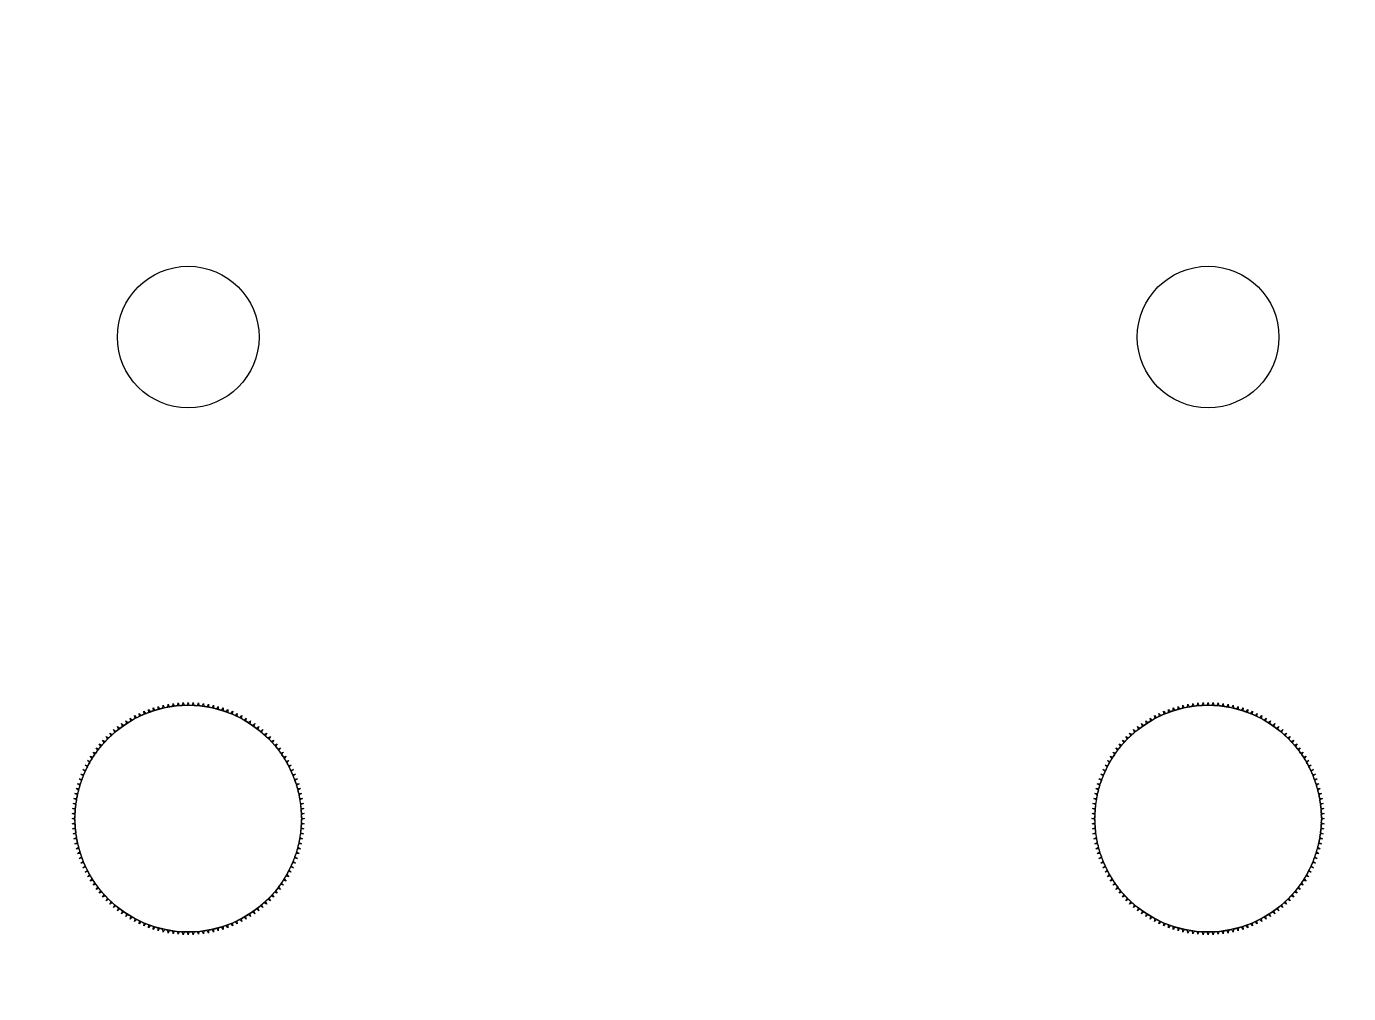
# Model space of a CAD drawing. Header units: millimetres. Extents: x 710 to 26878, y 589 to 5187.
# Drawn here: x 5771.85 to 5795.19, y 2256.26 to 2273.33 of the extents above; entities that cross this region are included whole.
import ezdxf

# ---------------------------------------------------------------- set-up
doc = ezdxf.new("R2010")
doc.units = ezdxf.units.MM
doc.layers.add('02___PRT_ALL_AXES', color=7, linetype='Continuous')

msp = doc.modelspace()

# ---------------------------------------------------------------- linework, layer by layer
at = {"color": 7, "linetype": 'Continuous'}
for p, q in [((5774.6084, 2261.3427), (5774.6196, 2261.3933)), ((5774.6196, 2261.3933), (5774.6352, 2261.3439)), ((5774.6956, 2261.3452), (5774.709, 2261.3953)), ((5774.709, 2261.3953), (5774.7224, 2261.3452)), ((5774.7829, 2261.3439), (5774.7984, 2261.3933)), ((5774.7984, 2261.3933), (5774.8097, 2261.3427)), ((5792.6084, 2261.3427), (5792.6196, 2261.3933)), ((5792.6196, 2261.3933), (5792.6352, 2261.3439)), ((5792.6956, 2261.3452), (5792.709, 2261.3953)), ((5792.709, 2261.3953), (5792.7224, 2261.3452)), ((5792.7829, 2261.3439), (5792.7984, 2261.3933)), ((5792.7984, 2261.3933), (5792.8097, 2261.3427)), ((5773.7737, 2261.113), (5773.7624, 2261.1636)), ((5773.7624, 2261.1636), (5773.7974, 2261.1254)), ((5773.8517, 2261.1522), (5773.8427, 2261.2032)), ((5773.8427, 2261.2032), (5773.876, 2261.1635)), ((5773.9313, 2261.1878), (5773.9245, 2261.2392)), ((5773.9245, 2261.2392), (5773.9561, 2261.1981)), ((5774.0124, 2261.22), (5774.0079, 2261.2716)), ((5774.0079, 2261.2716), (5774.0376, 2261.2292)), ((5774.0948, 2261.2486), (5774.0926, 2261.3004)), ((5774.0926, 2261.3004), (5774.1204, 2261.2567)), ((5774.1785, 2261.2736), (5774.1785, 2261.3254)), ((5774.1785, 2261.3254), (5774.2044, 2261.2805)), ((5774.2631, 2261.2949), (5774.2653, 2261.3467)), ((5774.2653, 2261.3467), (5774.2893, 2261.3007)), ((5774.3485, 2261.3125), (5774.3531, 2261.3641)), ((5774.3531, 2261.3641), (5774.3749, 2261.3172)), ((5774.4347, 2261.3264), (5774.4415, 2261.3777)), ((5774.4415, 2261.3777), (5774.4613, 2261.3299)), ((5774.5214, 2261.3364), (5774.5304, 2261.3875)), ((5774.5304, 2261.3875), (5774.5481, 2261.3388)), ((5774.87, 2261.3388), (5774.8877, 2261.3875)), ((5774.8877, 2261.3875), (5774.8967, 2261.3364)), ((5774.9568, 2261.3299), (5774.9766, 2261.3777)), ((5774.9766, 2261.3777), (5774.9834, 2261.3264)), ((5775.0431, 2261.3172), (5775.065, 2261.3641)), ((5775.065, 2261.3641), (5775.0695, 2261.3125)), ((5775.1288, 2261.3007), (5775.1527, 2261.3467)), ((5775.1527, 2261.3467), (5775.155, 2261.2949)), ((5775.2137, 2261.2805), (5775.2396, 2261.3254)), ((5775.2396, 2261.3254), (5775.2396, 2261.2736)), ((5775.2976, 2261.2567), (5775.3255, 2261.3004)), ((5775.3255, 2261.3004), (5775.3232, 2261.2486)), ((5775.3805, 2261.2292), (5775.4102, 2261.2716)), ((5775.4102, 2261.2716), (5775.4057, 2261.22)), ((5775.462, 2261.1981), (5775.4935, 2261.2392)), ((5775.4935, 2261.2392), (5775.4868, 2261.1878)), ((5775.5421, 2261.1635), (5775.5754, 2261.2032)), ((5775.5754, 2261.2032), (5775.5664, 2261.1522)), ((5775.6206, 2261.1254), (5775.6556, 2261.1636)), ((5775.6556, 2261.1636), (5775.6444, 2261.113)), ((5791.7737, 2261.113), (5791.7624, 2261.1636)), ((5791.7624, 2261.1636), (5791.7974, 2261.1254)), ((5791.8517, 2261.1522), (5791.8427, 2261.2032)), ((5791.8427, 2261.2032), (5791.876, 2261.1635)), ((5791.9313, 2261.1878), (5791.9245, 2261.2392)), ((5791.9245, 2261.2392), (5791.9561, 2261.1981)), ((5792.0124, 2261.22), (5792.0079, 2261.2716)), ((5792.0079, 2261.2716), (5792.0376, 2261.2292)), ((5792.0948, 2261.2486), (5792.0926, 2261.3004)), ((5792.0926, 2261.3004), (5792.1204, 2261.2567)), ((5792.1785, 2261.2736), (5792.1785, 2261.3254)), ((5792.1785, 2261.3254), (5792.2044, 2261.2805)), ((5792.2631, 2261.2949), (5792.2653, 2261.3467)), ((5792.2653, 2261.3467), (5792.2893, 2261.3007)), ((5792.3485, 2261.3125), (5792.3531, 2261.3641)), ((5792.3531, 2261.3641), (5792.3749, 2261.3172)), ((5792.4347, 2261.3264), (5792.4415, 2261.3777)), ((5792.4415, 2261.3777), (5792.4613, 2261.3299)), ((5792.5214, 2261.3364), (5792.5304, 2261.3875)), ((5792.5304, 2261.3875), (5792.5481, 2261.3388)), ((5792.87, 2261.3388), (5792.8877, 2261.3875)), ((5792.8877, 2261.3875), (5792.8967, 2261.3364)), ((5792.9568, 2261.3299), (5792.9766, 2261.3777)), ((5792.9766, 2261.3777), (5792.9834, 2261.3264)), ((5793.0431, 2261.3172), (5793.065, 2261.3641)), ((5793.065, 2261.3641), (5793.0695, 2261.3125)), ((5793.1288, 2261.3007), (5793.1527, 2261.3467)), ((5793.1527, 2261.3467), (5793.155, 2261.2949)), ((5793.2137, 2261.2805), (5793.2396, 2261.3254)), ((5793.2396, 2261.3254), (5793.2396, 2261.2736)), ((5793.2976, 2261.2567), (5793.3255, 2261.3004)), ((5793.3255, 2261.3004), (5793.3232, 2261.2486)), ((5793.3805, 2261.2292), (5793.4102, 2261.2716)), ((5793.4102, 2261.2716), (5793.4057, 2261.22)), ((5793.462, 2261.1981), (5793.4935, 2261.2392)), ((5793.4935, 2261.2392), (5793.4868, 2261.1878)), ((5793.5421, 2261.1635), (5793.5754, 2261.2032)), ((5793.5754, 2261.2032), (5793.5664, 2261.1522)), ((5793.6206, 2261.1254), (5793.6556, 2261.1636)), ((5793.6556, 2261.1636), (5793.6444, 2261.113)), ((5773.4611, 2260.9716), (5773.5022, 2260.9401)), ((5773.4809, 2260.9238), (5773.4611, 2260.9716)), ((5773.5509, 2260.9758), (5773.5332, 2261.0245)), ((5773.5332, 2261.0245), (5773.5729, 2260.9912)), ((5773.6231, 2261.0248), (5773.6076, 2261.0742)), ((5773.6076, 2261.0742), (5773.6458, 2261.0392)), ((5773.6974, 2261.0706), (5773.684, 2261.1206)), ((5773.684, 2261.1206), (5773.7207, 2261.084)), ((5775.6974, 2261.084), (5775.734, 2261.1206)), ((5775.734, 2261.1206), (5775.7206, 2261.0706)), ((5775.7723, 2261.0392), (5775.8105, 2261.0742)), ((5775.8105, 2261.0742), (5775.7949, 2261.0248)), ((5775.8452, 2260.9912), (5775.8849, 2261.0245)), ((5775.8849, 2261.0245), (5775.8671, 2260.9758)), ((5775.9159, 2260.9401), (5775.957, 2260.9716)), ((5775.957, 2260.9716), (5775.9372, 2260.9238)), ((5791.4809, 2260.9238), (5791.4611, 2260.9716)), ((5791.4611, 2260.9716), (5791.5022, 2260.9401)), ((5791.5509, 2260.9758), (5791.5332, 2261.0245)), ((5791.5332, 2261.0245), (5791.5729, 2260.9912)), ((5791.6231, 2261.0248), (5791.6076, 2261.0742)), ((5791.6076, 2261.0742), (5791.6458, 2261.0392)), ((5791.6974, 2261.0706), (5791.684, 2261.1206)), ((5791.684, 2261.1206), (5791.7207, 2261.084)), ((5793.6974, 2261.084), (5793.734, 2261.1206)), ((5793.734, 2261.1206), (5793.7206, 2261.0706)), ((5793.7723, 2261.0392), (5793.8105, 2261.0742)), ((5793.8105, 2261.0742), (5793.7949, 2261.0248)), ((5793.8452, 2260.9912), (5793.8849, 2261.0245)), ((5793.8849, 2261.0245), (5793.8671, 2260.9758)), ((5793.9159, 2260.9401), (5793.957, 2260.9716)), ((5793.957, 2260.9716), (5793.9372, 2260.9238)), ((5773.1976, 2260.7302), (5773.2436, 2260.7063)), ((5773.2254, 2260.6865), (5773.1976, 2260.7302)), ((5773.2595, 2260.7948), (5773.3043, 2260.7689)), ((5773.2854, 2260.75), (5773.2595, 2260.7948)), ((5773.3241, 2260.8567), (5773.3678, 2260.8288)), ((5773.348, 2260.8107), (5773.3241, 2260.8567)), ((5773.3913, 2260.9156), (5773.4338, 2260.8859)), ((5773.4132, 2260.8687), (5773.3913, 2260.9156)), ((5775.9843, 2260.8859), (5776.0267, 2260.9156)), ((5776.0267, 2260.9156), (5776.0048, 2260.8687)), ((5776.0503, 2260.8288), (5776.094, 2260.8567)), ((5776.094, 2260.8567), (5776.0701, 2260.8107)), ((5776.1137, 2260.7689), (5776.1586, 2260.7948)), ((5776.1586, 2260.7948), (5776.1327, 2260.75)), ((5776.1745, 2260.7063), (5776.2204, 2260.7302)), ((5776.2204, 2260.7302), (5776.1926, 2260.6865)), ((5791.1976, 2260.7302), (5791.2436, 2260.7063)), ((5791.2254, 2260.6865), (5791.1976, 2260.7302)), ((5791.2595, 2260.7948), (5791.3043, 2260.7689)), ((5791.2854, 2260.75), (5791.2595, 2260.7948)), ((5791.3241, 2260.8567), (5791.3678, 2260.8288)), ((5791.348, 2260.8107), (5791.3241, 2260.8567)), ((5791.3913, 2260.9156), (5791.4338, 2260.8859)), ((5791.4132, 2260.8687), (5791.3913, 2260.9156)), ((5793.9843, 2260.8859), (5794.0267, 2260.9156)), ((5794.0267, 2260.9156), (5794.0048, 2260.8687)), ((5794.0503, 2260.8288), (5794.094, 2260.8567)), ((5794.094, 2260.8567), (5794.0701, 2260.8107)), ((5794.1137, 2260.7689), (5794.1586, 2260.7948)), ((5794.1586, 2260.7948), (5794.1327, 2260.75)), ((5794.1745, 2260.7063), (5794.2204, 2260.7302)), ((5794.2204, 2260.7302), (5794.1926, 2260.6865)), ((5773.0298, 2260.5211), (5773.0785, 2260.5034)), ((5773.0631, 2260.4814), (5773.0298, 2260.5211)), ((5773.0827, 2260.5932), (5773.1305, 2260.5734)), ((5773.1142, 2260.5521), (5773.0827, 2260.5932)), ((5773.1386, 2260.663), (5773.1856, 2260.6411)), ((5773.1684, 2260.6205), (5773.1386, 2260.663)), ((5776.2325, 2260.6411), (5776.2794, 2260.663)), ((5776.2794, 2260.663), (5776.2497, 2260.6205)), ((5776.2875, 2260.5734), (5776.3354, 2260.5932)), ((5776.3354, 2260.5932), (5776.3039, 2260.5521)), ((5776.3396, 2260.5034), (5776.3883, 2260.5211)), ((5776.3883, 2260.5211), (5776.355, 2260.4814)), ((5791.0298, 2260.5211), (5791.0785, 2260.5034)), ((5791.0631, 2260.4814), (5791.0298, 2260.5211)), ((5791.0827, 2260.5932), (5791.1305, 2260.5734)), ((5791.1142, 2260.5521), (5791.0827, 2260.5932)), ((5791.1386, 2260.663), (5791.1856, 2260.6411)), ((5791.1684, 2260.6205), (5791.1386, 2260.663)), ((5794.2325, 2260.6411), (5794.2794, 2260.663)), ((5794.2794, 2260.663), (5794.2497, 2260.6205)), ((5794.2875, 2260.5734), (5794.3354, 2260.5932)), ((5794.3354, 2260.5932), (5794.3039, 2260.5521)), ((5794.3396, 2260.5034), (5794.3883, 2260.5211)), ((5794.3883, 2260.5211), (5794.355, 2260.4814)), ((5772.8907, 2260.2918), (5772.9412, 2260.2806)), ((5772.9289, 2260.2568), (5772.8907, 2260.2918)), ((5772.9337, 2260.3703), (5772.9837, 2260.3568)), ((5772.9703, 2260.3336), (5772.9337, 2260.3703)), ((5772.9801, 2260.4467), (5773.0295, 2260.4311)), ((5773.0151, 2260.4085), (5772.9801, 2260.4467)), ((5776.3886, 2260.4311), (5776.438, 2260.4467)), ((5776.438, 2260.4467), (5776.403, 2260.4085)), ((5776.4343, 2260.3568), (5776.4844, 2260.3703)), ((5776.4844, 2260.3703), (5776.4477, 2260.3336)), ((5776.4768, 2260.2806), (5776.5274, 2260.2918)), ((5776.5274, 2260.2918), (5776.4892, 2260.2568)), ((5790.8907, 2260.2918), (5790.9412, 2260.2806)), ((5790.9289, 2260.2568), (5790.8907, 2260.2918)), ((5790.9337, 2260.3703), (5790.9837, 2260.3568)), ((5790.9703, 2260.3336), (5790.9337, 2260.3703)), ((5790.9801, 2260.4467), (5791.0295, 2260.4311)), ((5791.0151, 2260.4085), (5790.9801, 2260.4467)), ((5794.3886, 2260.4311), (5794.438, 2260.4467)), ((5794.438, 2260.4467), (5794.403, 2260.4085)), ((5794.4343, 2260.3568), (5794.4844, 2260.3703)), ((5794.4844, 2260.3703), (5794.4477, 2260.3336)), ((5794.4768, 2260.2806), (5794.5274, 2260.2918)), ((5794.5274, 2260.2918), (5794.4892, 2260.2568)), ((5772.7827, 2260.0464), (5772.8343, 2260.0419)), ((5772.8251, 2260.0167), (5772.7827, 2260.0464)), ((5772.8151, 2260.1298), (5772.8664, 2260.123)), ((5772.8562, 2260.0982), (5772.8151, 2260.1298)), ((5772.8511, 2260.2116), (5772.9021, 2260.2026)), ((5772.8908, 2260.1783), (5772.8511, 2260.2116)), ((5776.5159, 2260.2026), (5776.567, 2260.2116)), ((5776.567, 2260.2116), (5776.5273, 2260.1783)), ((5776.5516, 2260.123), (5776.603, 2260.1298)), ((5776.603, 2260.1298), (5776.5619, 2260.0982)), ((5776.5838, 2260.0419), (5776.6354, 2260.0464)), ((5776.6354, 2260.0464), (5776.593, 2260.0167)), ((5790.7827, 2260.0464), (5790.8343, 2260.0419)), ((5790.8251, 2260.0167), (5790.7827, 2260.0464)), ((5790.8151, 2260.1298), (5790.8664, 2260.123)), ((5790.8562, 2260.0982), (5790.8151, 2260.1298)), ((5790.8511, 2260.2116), (5790.9021, 2260.2026)), ((5790.8908, 2260.1783), (5790.8511, 2260.2116)), ((5794.5159, 2260.2026), (5794.567, 2260.2116)), ((5794.567, 2260.2116), (5794.5273, 2260.1783)), ((5794.5516, 2260.123), (5794.603, 2260.1298)), ((5794.603, 2260.1298), (5794.5619, 2260.0982)), ((5794.5838, 2260.0419), (5794.6354, 2260.0464)), ((5794.6354, 2260.0464), (5794.593, 2260.0167)), ((5772.7076, 2259.789), (5772.7594, 2259.7912)), ((5772.7536, 2259.765), (5772.7076, 2259.789)), ((5772.7289, 2259.8758), (5772.7807, 2259.8758)), ((5772.7738, 2259.8499), (5772.7289, 2259.8758)), ((5772.7539, 2259.9617), (5772.8057, 2259.9594)), ((5772.7976, 2259.9339), (5772.7539, 2259.9617)), ((5776.6124, 2259.9594), (5776.6641, 2259.9617)), ((5776.6641, 2259.9617), (5776.6205, 2259.9339)), ((5776.6374, 2259.8758), (5776.6892, 2259.8758)), ((5776.6892, 2259.8758), (5776.6443, 2259.8499)), ((5776.6587, 2259.7912), (5776.7104, 2259.789)), ((5776.7104, 2259.789), (5776.6645, 2259.765)), ((5790.7076, 2259.789), (5790.7594, 2259.7912)), ((5790.7536, 2259.765), (5790.7076, 2259.789)), ((5790.7289, 2259.8758), (5790.7807, 2259.8758)), ((5790.7738, 2259.8499), (5790.7289, 2259.8758)), ((5790.7539, 2259.9617), (5790.8057, 2259.9594)), ((5790.7976, 2259.9339), (5790.7539, 2259.9617)), ((5794.6124, 2259.9594), (5794.6641, 2259.9617)), ((5794.6641, 2259.9617), (5794.6205, 2259.9339)), ((5794.6374, 2259.8758), (5794.6892, 2259.8758)), ((5794.6892, 2259.8758), (5794.6443, 2259.8499)), ((5794.6587, 2259.7912), (5794.7104, 2259.789)), ((5794.7104, 2259.789), (5794.6645, 2259.765)), ((5772.6668, 2259.5239), (5772.7179, 2259.5329)), ((5772.6766, 2259.6128), (5772.7279, 2259.6196)), ((5772.7244, 2259.593), (5772.6766, 2259.6128)), ((5772.6902, 2259.7012), (5772.7418, 2259.7057)), ((5772.7371, 2259.6793), (5772.6902, 2259.7012)), ((5776.6763, 2259.7057), (5776.7279, 2259.7012)), ((5776.7279, 2259.7012), (5776.6809, 2259.6793)), ((5776.6901, 2259.6196), (5776.7415, 2259.6128)), ((5776.7415, 2259.6128), (5776.6936, 2259.593)), ((5776.7002, 2259.5329), (5776.7512, 2259.5239)), ((5790.6668, 2259.5239), (5790.7179, 2259.5329)), ((5790.6766, 2259.6128), (5790.7279, 2259.6196)), ((5790.7244, 2259.593), (5790.6766, 2259.6128)), ((5790.6902, 2259.7012), (5790.7418, 2259.7057)), ((5790.7371, 2259.6793), (5790.6902, 2259.7012)), ((5794.6763, 2259.7057), (5794.7279, 2259.7012)), ((5794.7279, 2259.7012), (5794.6809, 2259.6793)), ((5794.6901, 2259.6196), (5794.7415, 2259.6128)), ((5794.7415, 2259.6128), (5794.6936, 2259.593)), ((5794.7002, 2259.5329), (5794.7512, 2259.5239)), ((5772.659, 2259.3453), (5772.7091, 2259.3587)), ((5772.7091, 2259.3318), (5772.659, 2259.3453)), ((5772.661, 2259.4347), (5772.7116, 2259.4459)), ((5772.7104, 2259.4191), (5772.661, 2259.4347)), ((5772.7155, 2259.5062), (5772.6668, 2259.5239)), ((5776.7512, 2259.5239), (5776.7025, 2259.5062)), ((5776.7065, 2259.4459), (5776.7571, 2259.4347)), ((5776.7571, 2259.4347), (5776.7077, 2259.4191)), ((5776.709, 2259.3587), (5776.759, 2259.3453)), ((5776.759, 2259.3453), (5776.709, 2259.3318)), ((5790.659, 2259.3453), (5790.7091, 2259.3587)), ((5790.7091, 2259.3318), (5790.659, 2259.3453)), ((5790.661, 2259.4347), (5790.7116, 2259.4459)), ((5790.7104, 2259.4191), (5790.661, 2259.4347)), ((5790.7155, 2259.5062), (5790.6668, 2259.5239)), ((5794.7512, 2259.5239), (5794.7025, 2259.5062)), ((5794.7065, 2259.4459), (5794.7571, 2259.4347)), ((5794.7571, 2259.4347), (5794.7077, 2259.4191)), ((5794.709, 2259.3587), (5794.759, 2259.3453)), ((5794.759, 2259.3453), (5794.709, 2259.3318)), ((5772.661, 2259.2558), (5772.7104, 2259.2714)), ((5772.7116, 2259.2446), (5772.661, 2259.2558)), ((5772.6668, 2259.1666), (5772.7155, 2259.1843)), ((5772.7179, 2259.1576), (5772.6668, 2259.1666)), ((5772.6766, 2259.0777), (5772.7244, 2259.0975)), ((5772.7279, 2259.0709), (5772.6766, 2259.0777)), ((5776.7415, 2259.0777), (5776.6901, 2259.0709)), ((5776.6936, 2259.0975), (5776.7415, 2259.0777)), ((5776.7512, 2259.1666), (5776.7002, 2259.1576)), ((5776.7025, 2259.1843), (5776.7512, 2259.1666)), ((5776.7571, 2259.2558), (5776.7065, 2259.2446)), ((5776.7077, 2259.2714), (5776.7571, 2259.2558)), ((5790.661, 2259.2558), (5790.7104, 2259.2714)), ((5790.7116, 2259.2446), (5790.661, 2259.2558)), ((5790.6668, 2259.1666), (5790.7155, 2259.1843)), ((5790.7179, 2259.1576), (5790.6668, 2259.1666)), ((5790.6766, 2259.0777), (5790.7244, 2259.0975)), ((5790.7279, 2259.0709), (5790.6766, 2259.0777)), ((5794.7415, 2259.0777), (5794.6901, 2259.0709)), ((5794.6936, 2259.0975), (5794.7415, 2259.0777)), ((5794.7512, 2259.1666), (5794.7002, 2259.1576)), ((5794.7025, 2259.1843), (5794.7512, 2259.1666)), ((5794.7571, 2259.2558), (5794.7065, 2259.2446)), ((5794.7077, 2259.2714), (5794.7571, 2259.2558)), ((5772.6902, 2258.9893), (5772.7371, 2259.0112)), ((5772.7418, 2258.9848), (5772.6902, 2258.9893)), ((5772.7076, 2258.9016), (5772.7536, 2258.9255)), ((5772.7594, 2258.8993), (5772.7076, 2258.9016)), ((5772.7289, 2258.8147), (5772.7738, 2258.8406)), ((5776.6443, 2258.8406), (5776.6892, 2258.8147)), ((5776.7104, 2258.9016), (5776.6587, 2258.8993)), ((5776.6645, 2258.9255), (5776.7104, 2258.9016)), ((5776.7279, 2258.9893), (5776.6763, 2258.9848)), ((5776.6809, 2259.0112), (5776.7279, 2258.9893)), ((5790.6902, 2258.9893), (5790.7371, 2259.0112)), ((5790.7418, 2258.9848), (5790.6902, 2258.9893)), ((5790.7076, 2258.9016), (5790.7536, 2258.9255)), ((5790.7594, 2258.8993), (5790.7076, 2258.9016)), ((5790.7289, 2258.8147), (5790.7738, 2258.8406)), ((5794.6443, 2258.8406), (5794.6892, 2258.8147)), ((5794.7104, 2258.9016), (5794.6587, 2258.8993)), ((5794.6645, 2258.9255), (5794.7104, 2258.9016)), ((5794.7279, 2258.9893), (5794.6763, 2258.9848)), ((5794.6809, 2259.0112), (5794.7279, 2258.9893)), ((5772.7807, 2258.8147), (5772.7289, 2258.8147)), ((5772.7539, 2258.7288), (5772.7976, 2258.7566)), ((5772.8057, 2258.7311), (5772.7539, 2258.7288)), ((5772.7827, 2258.6441), (5772.8251, 2258.6738)), ((5772.8343, 2258.6486), (5772.7827, 2258.6441)), ((5772.8151, 2258.5608), (5772.8562, 2258.5923)), ((5776.5619, 2258.5923), (5776.603, 2258.5608)), ((5776.6354, 2258.6441), (5776.5838, 2258.6486)), ((5776.593, 2258.6738), (5776.6354, 2258.6441)), ((5776.6641, 2258.7288), (5776.6124, 2258.7311)), ((5776.6205, 2258.7566), (5776.6641, 2258.7288)), ((5776.6892, 2258.8147), (5776.6374, 2258.8147)), ((5790.7807, 2258.8147), (5790.7289, 2258.8147)), ((5790.7539, 2258.7288), (5790.7976, 2258.7566)), ((5790.8057, 2258.7311), (5790.7539, 2258.7288)), ((5790.7827, 2258.6441), (5790.8251, 2258.6738)), ((5790.8343, 2258.6486), (5790.7827, 2258.6441)), ((5790.8151, 2258.5608), (5790.8562, 2258.5923)), ((5794.5619, 2258.5923), (5794.603, 2258.5608)), ((5794.6354, 2258.6441), (5794.5838, 2258.6486)), ((5794.593, 2258.6738), (5794.6354, 2258.6441)), ((5794.6641, 2258.7288), (5794.6124, 2258.7311)), ((5794.6205, 2258.7566), (5794.6641, 2258.7288)), ((5794.6892, 2258.8147), (5794.6374, 2258.8147)), ((5772.8664, 2258.5675), (5772.8151, 2258.5608)), ((5772.8511, 2258.4789), (5772.8908, 2258.5122)), ((5772.9021, 2258.4879), (5772.8511, 2258.4789)), ((5772.8907, 2258.3987), (5772.9289, 2258.4337)), ((5772.9412, 2258.4099), (5772.8907, 2258.3987)), ((5776.5274, 2258.3987), (5776.4768, 2258.4099)), ((5776.4892, 2258.4337), (5776.5274, 2258.3987)), ((5776.567, 2258.4789), (5776.5159, 2258.4879)), ((5776.5273, 2258.5122), (5776.567, 2258.4789)), ((5776.603, 2258.5608), (5776.5516, 2258.5675)), ((5790.8664, 2258.5675), (5790.8151, 2258.5608)), ((5790.8511, 2258.4789), (5790.8908, 2258.5122)), ((5790.9021, 2258.4879), (5790.8511, 2258.4789)), ((5790.8907, 2258.3987), (5790.9289, 2258.4337)), ((5790.9412, 2258.4099), (5790.8907, 2258.3987)), ((5794.5274, 2258.3987), (5794.4768, 2258.4099)), ((5794.4892, 2258.4337), (5794.5274, 2258.3987)), ((5794.567, 2258.4789), (5794.5159, 2258.4879)), ((5794.5273, 2258.5122), (5794.567, 2258.4789)), ((5794.603, 2258.5608), (5794.5516, 2258.5675)), ((5772.9337, 2258.3203), (5772.9703, 2258.3569)), ((5772.9837, 2258.3337), (5772.9337, 2258.3203)), ((5772.9801, 2258.2438), (5773.0151, 2258.282)), ((5773.0295, 2258.2594), (5772.9801, 2258.2438)), ((5773.0298, 2258.1694), (5773.0631, 2258.2091)), ((5773.0785, 2258.1871), (5773.0298, 2258.1694)), ((5773.0827, 2258.0973), (5773.1142, 2258.1384)), ((5776.3039, 2258.1384), (5776.3354, 2258.0973)), ((5776.3883, 2258.1694), (5776.3396, 2258.1871)), ((5776.355, 2258.2091), (5776.3883, 2258.1694)), ((5776.438, 2258.2438), (5776.3886, 2258.2594)), ((5776.403, 2258.282), (5776.438, 2258.2438)), ((5776.4844, 2258.3203), (5776.4343, 2258.3337)), ((5776.4477, 2258.3569), (5776.4844, 2258.3203)), ((5790.9337, 2258.3203), (5790.9703, 2258.3569)), ((5790.9837, 2258.3337), (5790.9337, 2258.3203)), ((5790.9801, 2258.2438), (5791.0151, 2258.282)), ((5791.0295, 2258.2594), (5790.9801, 2258.2438)), ((5791.0298, 2258.1694), (5791.0631, 2258.2091)), ((5791.0785, 2258.1871), (5791.0298, 2258.1694)), ((5791.0827, 2258.0973), (5791.1142, 2258.1384)), ((5794.3039, 2258.1384), (5794.3354, 2258.0973)), ((5794.3883, 2258.1694), (5794.3396, 2258.1871)), ((5794.355, 2258.2091), (5794.3883, 2258.1694)), ((5794.438, 2258.2438), (5794.3886, 2258.2594)), ((5794.403, 2258.282), (5794.438, 2258.2438)), ((5794.4844, 2258.3203), (5794.4343, 2258.3337)), ((5794.4477, 2258.3569), (5794.4844, 2258.3203)), ((5773.1305, 2258.1171), (5773.0827, 2258.0973)), ((5773.1386, 2258.0275), (5773.1684, 2258.07)), ((5773.1856, 2258.0494), (5773.1386, 2258.0275)), ((5773.1976, 2257.9603), (5773.2254, 2258.004)), ((5773.2436, 2257.9842), (5773.1976, 2257.9603)), ((5773.2595, 2257.8957), (5773.2854, 2257.9406)), ((5773.3043, 2257.9216), (5773.2595, 2257.8957)), ((5776.1586, 2257.8957), (5776.1137, 2257.9216)), ((5776.1327, 2257.9406), (5776.1586, 2257.8957)), ((5776.2204, 2257.9603), (5776.1745, 2257.9842)), ((5776.1926, 2258.004), (5776.2204, 2257.9603)), ((5776.2794, 2258.0275), (5776.2325, 2258.0494)), ((5776.2497, 2258.07), (5776.2794, 2258.0275)), ((5776.3354, 2258.0973), (5776.2875, 2258.1171)), ((5791.1305, 2258.1171), (5791.0827, 2258.0973)), ((5791.1386, 2258.0275), (5791.1684, 2258.07)), ((5791.1856, 2258.0494), (5791.1386, 2258.0275)), ((5791.1976, 2257.9603), (5791.2254, 2258.004)), ((5791.2436, 2257.9842), (5791.1976, 2257.9603)), ((5791.2595, 2257.8957), (5791.2854, 2257.9406)), ((5791.3043, 2257.9216), (5791.2595, 2257.8957)), ((5794.1586, 2257.8957), (5794.1137, 2257.9216)), ((5794.1327, 2257.9406), (5794.1586, 2257.8957)), ((5794.2204, 2257.9603), (5794.1745, 2257.9842)), ((5794.1926, 2258.004), (5794.2204, 2257.9603)), ((5794.2794, 2258.0275), (5794.2325, 2258.0494)), ((5794.2497, 2258.07), (5794.2794, 2258.0275)), ((5794.3354, 2258.0973), (5794.2875, 2258.1171)), ((5773.3241, 2257.8338), (5773.348, 2257.8798)), ((5773.3678, 2257.8617), (5773.3241, 2257.8338)), ((5773.3913, 2257.7749), (5773.4132, 2257.8218)), ((5773.4338, 2257.8046), (5773.3913, 2257.7749)), ((5773.4611, 2257.7189), (5773.4809, 2257.7667)), ((5773.5022, 2257.7504), (5773.4611, 2257.7189)), ((5773.5332, 2257.666), (5773.5509, 2257.7147)), ((5773.5729, 2257.6993), (5773.5332, 2257.666)), ((5773.6076, 2257.6163), (5773.6231, 2257.6657)), ((5775.7949, 2257.6657), (5775.8105, 2257.6163)), ((5775.8849, 2257.666), (5775.8452, 2257.6993)), ((5775.8671, 2257.7147), (5775.8849, 2257.666)), ((5775.957, 2257.7189), (5775.9159, 2257.7504)), ((5775.9372, 2257.7667), (5775.957, 2257.7189)), ((5776.0267, 2257.7749), (5775.9843, 2257.8046)), ((5776.0048, 2257.8218), (5776.0267, 2257.7749)), ((5776.094, 2257.8338), (5776.0503, 2257.8617)), ((5776.0701, 2257.8798), (5776.094, 2257.8338)), ((5791.3241, 2257.8338), (5791.348, 2257.8798)), ((5791.3678, 2257.8617), (5791.3241, 2257.8338)), ((5791.3913, 2257.7749), (5791.4132, 2257.8218)), ((5791.4338, 2257.8046), (5791.3913, 2257.7749)), ((5791.4611, 2257.7189), (5791.4809, 2257.7667)), ((5791.5022, 2257.7504), (5791.4611, 2257.7189)), ((5791.5332, 2257.666), (5791.5509, 2257.7147)), ((5791.5729, 2257.6993), (5791.5332, 2257.666)), ((5791.6076, 2257.6163), (5791.6231, 2257.6657)), ((5793.7949, 2257.6657), (5793.8105, 2257.6163)), ((5793.8849, 2257.666), (5793.8452, 2257.6993)), ((5793.8671, 2257.7147), (5793.8849, 2257.666)), ((5793.957, 2257.7189), (5793.9159, 2257.7504)), ((5793.9372, 2257.7667), (5793.957, 2257.7189)), ((5794.0267, 2257.7749), (5793.9843, 2257.8046)), ((5794.0048, 2257.8218), (5794.0267, 2257.7749)), ((5794.094, 2257.8338), (5794.0503, 2257.8617)), ((5794.0701, 2257.8798), (5794.094, 2257.8338)), ((5773.6458, 2257.6513), (5773.6076, 2257.6163)), ((5773.684, 2257.5699), (5773.6974, 2257.6199)), ((5773.7207, 2257.6065), (5773.684, 2257.5699)), ((5773.7624, 2257.5269), (5773.7737, 2257.5775)), ((5773.7974, 2257.5651), (5773.7624, 2257.5269)), ((5773.8427, 2257.4873), (5773.8517, 2257.5383)), ((5773.876, 2257.527), (5773.8427, 2257.4873)), ((5773.9245, 2257.4513), (5773.9313, 2257.5027)), ((5773.9561, 2257.4924), (5773.9245, 2257.4513)), ((5774.0079, 2257.4189), (5774.0124, 2257.4705)), ((5774.0376, 2257.4613), (5774.0079, 2257.4189)), ((5774.0926, 2257.3901), (5774.0948, 2257.4419)), ((5774.1204, 2257.4338), (5774.0926, 2257.3901)), ((5775.3255, 2257.3901), (5775.2976, 2257.4338)), ((5775.3232, 2257.4419), (5775.3255, 2257.3901)), ((5775.4102, 2257.4189), (5775.3805, 2257.4613)), ((5775.4057, 2257.4705), (5775.4102, 2257.4189)), ((5775.4935, 2257.4513), (5775.462, 2257.4924)), ((5775.4868, 2257.5027), (5775.4935, 2257.4513)), ((5775.5754, 2257.4873), (5775.5421, 2257.527)), ((5775.5664, 2257.5383), (5775.5754, 2257.4873)), ((5775.6556, 2257.5269), (5775.6206, 2257.5651)), ((5775.6444, 2257.5775), (5775.6556, 2257.5269)), ((5775.734, 2257.5699), (5775.6974, 2257.6065)), ((5775.7206, 2257.6199), (5775.734, 2257.5699)), ((5775.8105, 2257.6163), (5775.7723, 2257.6513)), ((5791.6458, 2257.6513), (5791.6076, 2257.6163)), ((5791.684, 2257.5699), (5791.6974, 2257.6199)), ((5791.7207, 2257.6065), (5791.684, 2257.5699)), ((5791.7624, 2257.5269), (5791.7737, 2257.5775)), ((5791.7974, 2257.5651), (5791.7624, 2257.5269)), ((5791.8427, 2257.4873), (5791.8517, 2257.5383)), ((5791.876, 2257.527), (5791.8427, 2257.4873)), ((5791.9245, 2257.4513), (5791.9313, 2257.5027)), ((5791.9561, 2257.4924), (5791.9245, 2257.4513)), ((5792.0079, 2257.4189), (5792.0124, 2257.4705)), ((5792.0376, 2257.4613), (5792.0079, 2257.4189)), ((5792.0926, 2257.3901), (5792.0948, 2257.4419)), ((5792.1204, 2257.4338), (5792.0926, 2257.3901)), ((5793.3255, 2257.3901), (5793.2976, 2257.4338)), ((5793.3232, 2257.4419), (5793.3255, 2257.3901)), ((5793.4102, 2257.4189), (5793.3805, 2257.4613)), ((5793.4057, 2257.4705), (5793.4102, 2257.4189)), ((5793.4935, 2257.4513), (5793.462, 2257.4924)), ((5793.4868, 2257.5027), (5793.4935, 2257.4513)), ((5793.5754, 2257.4873), (5793.5421, 2257.527)), ((5793.5664, 2257.5383), (5793.5754, 2257.4873)), ((5793.6556, 2257.5269), (5793.6206, 2257.5651)), ((5793.6444, 2257.5775), (5793.6556, 2257.5269)), ((5793.734, 2257.5699), (5793.6974, 2257.6065)), ((5793.7206, 2257.6199), (5793.734, 2257.5699)), ((5793.8105, 2257.6163), (5793.7723, 2257.6513)), ((5774.1785, 2257.3651), (5774.1785, 2257.4169)), ((5774.2044, 2257.41), (5774.1785, 2257.3651)), ((5774.2653, 2257.3438), (5774.2631, 2257.3956)), ((5774.2893, 2257.3898), (5774.2653, 2257.3438)), ((5774.3531, 2257.3264), (5774.3485, 2257.378)), ((5774.3749, 2257.3734), (5774.3531, 2257.3264)), ((5774.4415, 2257.3128), (5774.4347, 2257.3642)), ((5774.4613, 2257.3607), (5774.4415, 2257.3128)), ((5774.5304, 2257.3031), (5774.5214, 2257.3541)), ((5774.5481, 2257.3517), (5774.5304, 2257.3031)), ((5774.6196, 2257.2972), (5774.6084, 2257.3478)), ((5774.6352, 2257.3466), (5774.6196, 2257.2972)), ((5774.709, 2257.2953), (5774.6956, 2257.3453)), ((5774.7224, 2257.3453), (5774.709, 2257.2953)), ((5774.7984, 2257.2972), (5774.7829, 2257.3466)), ((5774.8097, 2257.3478), (5774.7984, 2257.2972)), ((5774.8877, 2257.3031), (5774.87, 2257.3517)), ((5774.8967, 2257.3541), (5774.8877, 2257.3031)), ((5774.9766, 2257.3128), (5774.9568, 2257.3607)), ((5774.9834, 2257.3642), (5774.9766, 2257.3128)), ((5775.065, 2257.3264), (5775.0431, 2257.3734)), ((5775.0695, 2257.378), (5775.065, 2257.3264)), ((5775.1527, 2257.3438), (5775.1288, 2257.3898)), ((5775.155, 2257.3956), (5775.1527, 2257.3438)), ((5775.2396, 2257.3651), (5775.2137, 2257.41)), ((5775.2396, 2257.4169), (5775.2396, 2257.3651)), ((5792.1785, 2257.3651), (5792.1785, 2257.4169)), ((5792.2044, 2257.41), (5792.1785, 2257.3651)), ((5792.2653, 2257.3438), (5792.2631, 2257.3956)), ((5792.2893, 2257.3898), (5792.2653, 2257.3438)), ((5792.3531, 2257.3264), (5792.3485, 2257.378)), ((5792.3749, 2257.3734), (5792.3531, 2257.3264)), ((5792.4415, 2257.3128), (5792.4347, 2257.3642)), ((5792.4613, 2257.3607), (5792.4415, 2257.3128)), ((5792.5304, 2257.3031), (5792.5214, 2257.3541)), ((5792.5481, 2257.3517), (5792.5304, 2257.3031)), ((5792.6196, 2257.2972), (5792.6084, 2257.3478)), ((5792.6352, 2257.3466), (5792.6196, 2257.2972)), ((5792.709, 2257.2953), (5792.6956, 2257.3453)), ((5792.7224, 2257.3453), (5792.709, 2257.2953)), ((5792.7984, 2257.2972), (5792.7829, 2257.3466)), ((5792.8097, 2257.3478), (5792.7984, 2257.2972)), ((5792.8877, 2257.3031), (5792.87, 2257.3517)), ((5792.8967, 2257.3541), (5792.8877, 2257.3031)), ((5792.9766, 2257.3128), (5792.9568, 2257.3607)), ((5792.9834, 2257.3642), (5792.9766, 2257.3128)), ((5793.065, 2257.3264), (5793.0431, 2257.3734)), ((5793.0695, 2257.378), (5793.065, 2257.3264)), ((5793.1527, 2257.3438), (5793.1288, 2257.3898)), ((5793.155, 2257.3956), (5793.1527, 2257.3438)), ((5793.2396, 2257.3651), (5793.2137, 2257.41)), ((5793.2396, 2257.4169), (5793.2396, 2257.3651))]:
    msp.add_line(p, q, dxfattribs=at)
at = {"color": 1}
msp.add_circle((5786.209, 2346.8453), 110.7653, dxfattribs=at)
at = {"color": 7, "linetype": 'Continuous'}
for centre, start, end in [((5774.709, 2259.3453), 112.88416, 114.61584), ((5774.709, 2259.3453), 110.38416, 112.11584), ((5774.709, 2259.3453), 107.88416, 109.61584), ((5774.709, 2259.3453), 105.38416, 107.11584), ((5774.709, 2259.3453), 102.88416, 104.61584), ((5774.709, 2259.3453), 100.38416, 102.11584), ((5774.709, 2259.3453), 97.88416, 99.61584), ((5774.709, 2259.3453), 95.38416, 97.11584), ((5774.709, 2259.3453), 92.88416, 94.61584), ((5774.709, 2259.3453), 90.38416, 92.11584), ((5774.709, 2259.3453), 87.88416, 89.61584), ((5774.709, 2259.3453), 85.38416, 87.11584), ((5774.709, 2259.3453), 82.88416, 84.61584), ((5774.709, 2259.3453), 80.38416, 82.11584), ((5774.709, 2259.3453), 77.88416, 79.61584), ((5774.709, 2259.3453), 75.38416, 77.11584), ((5774.709, 2259.3453), 72.88416, 74.61584), ((5774.709, 2259.3453), 70.38416, 72.11584), ((5774.709, 2259.3453), 67.88416, 69.61584), ((5774.709, 2259.3453), 65.38416, 67.11584), ((5792.709, 2259.3453), 112.88416, 114.61584), ((5792.709, 2259.3453), 110.38416, 112.11584), ((5792.709, 2259.3453), 107.88416, 109.61584), ((5792.709, 2259.3453), 105.38416, 107.11584), ((5792.709, 2259.3453), 102.88416, 104.61584), ((5792.709, 2259.3453), 100.38416, 102.11584), ((5792.709, 2259.3453), 97.88416, 99.61584), ((5792.709, 2259.3453), 95.38416, 97.11584), ((5792.709, 2259.3453), 92.88416, 94.61584), ((5792.709, 2259.3453), 90.38416, 92.11584), ((5792.709, 2259.3453), 87.88416, 89.61584), ((5792.709, 2259.3453), 85.38416, 87.11584), ((5792.709, 2259.3453), 82.88416, 84.61584), ((5792.709, 2259.3453), 80.38416, 82.11584), ((5792.709, 2259.3453), 77.88416, 79.61584), ((5792.709, 2259.3453), 75.38416, 77.11584), ((5792.709, 2259.3453), 72.88416, 74.61584), ((5792.709, 2259.3453), 70.38416, 72.11584), ((5792.709, 2259.3453), 67.88416, 69.61584), ((5792.709, 2259.3453), 65.38416, 67.11584), ((5774.709, 2259.3453), 125.38416, 127.11584), ((5774.709, 2259.3453), 122.88416, 124.61584), ((5774.709, 2259.3453), 120.38416, 122.11584), ((5774.709, 2259.3453), 117.88416, 119.61584), ((5774.709, 2259.3453), 115.38416, 117.11584), ((5774.709, 2259.3453), 62.88416, 64.61584), ((5774.709, 2259.3453), 60.38416, 62.11584), ((5774.709, 2259.3453), 57.88416, 59.61584), ((5774.709, 2259.3453), 55.38416, 57.11584), ((5774.709, 2259.3453), 52.88416, 54.61584), ((5792.709, 2259.3453), 125.38416, 127.11584), ((5792.709, 2259.3453), 122.88416, 124.61584), ((5792.709, 2259.3453), 120.38416, 122.11584), ((5792.709, 2259.3453), 117.88416, 119.61584), ((5792.709, 2259.3453), 115.38416, 117.11584), ((5792.709, 2259.3453), 62.88416, 64.61584), ((5792.709, 2259.3453), 60.38416, 62.11584), ((5792.709, 2259.3453), 57.88416, 59.61584), ((5792.709, 2259.3453), 55.38416, 57.11584), ((5792.709, 2259.3453), 52.88416, 54.61584), ((5774.709, 2259.3453), 135.38416, 137.11584), ((5774.709, 2259.3453), 132.88416, 134.61584), ((5774.709, 2259.3453), 130.38416, 132.11584), ((5774.709, 2259.3453), 127.88416, 129.61584), ((5774.709, 2259.3453), 50.38416, 52.11584), ((5774.709, 2259.3453), 47.88416, 49.61584), ((5774.709, 2259.3453), 45.38416, 47.11584), ((5774.709, 2259.3453), 42.88416, 44.61584), ((5792.709, 2259.3453), 135.38416, 137.11584), ((5792.709, 2259.3453), 132.88416, 134.61584), ((5792.709, 2259.3453), 130.38416, 132.11584), ((5792.709, 2259.3453), 127.88416, 129.61584), ((5792.709, 2259.3453), 50.38416, 52.11584), ((5792.709, 2259.3453), 47.88416, 49.61584), ((5792.709, 2259.3453), 45.38416, 47.11584), ((5792.709, 2259.3453), 42.88416, 44.61584), ((5774.709, 2259.3453), 145.38416, 147.11584), ((5774.709, 2259.3453), 142.88416, 144.61584), ((5774.709, 2259.3453), 140.38416, 142.11584), ((5774.709, 2259.3453), 137.88416, 139.61584), ((5774.709, 2259.3453), 40.38416, 42.11584), ((5774.709, 2259.3453), 37.88416, 39.61584), ((5774.709, 2259.3453), 35.38416, 37.11584), ((5774.709, 2259.3453), 32.88416, 34.61584), ((5792.709, 2259.3453), 145.38416, 147.11584), ((5792.709, 2259.3453), 142.88416, 144.61584), ((5792.709, 2259.3453), 140.38416, 142.11584), ((5792.709, 2259.3453), 137.88416, 139.61584), ((5792.709, 2259.3453), 40.38416, 42.11584), ((5792.709, 2259.3453), 37.88416, 39.61584), ((5792.709, 2259.3453), 35.38416, 37.11584), ((5792.709, 2259.3453), 32.88416, 34.61584), ((5774.709, 2259.3453), 152.88416, 154.61584), ((5774.709, 2259.3453), 150.38416, 152.11584), ((5774.709, 2259.3453), 147.88416, 149.61584), ((5774.709, 2259.3453), 30.38416, 32.11584), ((5774.709, 2259.3453), 27.88416, 29.61584), ((5774.709, 2259.3453), 25.38416, 27.11584), ((5792.709, 2259.3453), 152.88416, 154.61584), ((5792.709, 2259.3453), 150.38416, 152.11584), ((5792.709, 2259.3453), 147.88416, 149.61584), ((5792.709, 2259.3453), 30.38416, 32.11584), ((5792.709, 2259.3453), 27.88416, 29.61584), ((5792.709, 2259.3453), 25.38416, 27.11584), ((5774.709, 2259.3453), 160.38416, 162.11584), ((5774.709, 2259.3453), 157.88416, 159.61584), ((5774.709, 2259.3453), 155.38416, 157.11584), ((5774.709, 2259.3453), 22.88416, 24.61584), ((5774.709, 2259.3453), 20.38416, 22.11584), ((5774.709, 2259.3453), 17.88416, 19.61584), ((5792.709, 2259.3453), 160.38416, 162.11584), ((5792.709, 2259.3453), 157.88416, 159.61584), ((5792.709, 2259.3453), 155.38416, 157.11584), ((5792.709, 2259.3453), 22.88416, 24.61584), ((5792.709, 2259.3453), 20.38416, 22.11584), ((5792.709, 2259.3453), 17.88416, 19.61584), ((5774.709, 2259.3453), 167.88416, 169.61584), ((5774.709, 2259.3453), 165.38416, 167.11584), ((5774.709, 2259.3453), 162.88416, 164.61584), ((5774.709, 2259.3453), 15.38416, 17.11584), ((5774.709, 2259.3453), 12.88416, 14.61584), ((5774.709, 2259.3453), 10.38416, 12.11584), ((5792.709, 2259.3453), 167.88416, 169.61584), ((5792.709, 2259.3453), 165.38416, 167.11584), ((5792.709, 2259.3453), 162.88416, 164.61584), ((5792.709, 2259.3453), 15.38416, 17.11584), ((5792.709, 2259.3453), 12.88416, 14.61584), ((5792.709, 2259.3453), 10.38416, 12.11584), ((5774.709, 2259.3453), 172.88416, 174.61584), ((5774.709, 2259.3453), 170.38416, 172.11584), ((5774.709, 2259.3453), 7.88416, 9.61584), ((5774.709, 2259.3453), 5.38416, 7.11584), ((5792.709, 2259.3453), 172.88416, 174.61584), ((5792.709, 2259.3453), 170.38416, 172.11584), ((5792.709, 2259.3453), 7.88416, 9.61584), ((5792.709, 2259.3453), 5.38416, 7.11584), ((5774.709, 2259.3453), 177.88416, 179.61584), ((5774.709, 2259.3453), 180.38416, 182.11584), ((5774.709, 2259.3453), 175.38416, 177.11584), ((5774.709, 2259.3453), 2.88416, 4.61584), ((5774.709, 2259.3453), 0.38416, 2.11584), ((5774.709, 2259.3453), 357.88416, 359.61584), ((5792.709, 2259.3453), 177.88416, 179.61584), ((5792.709, 2259.3453), 180.38416, 182.11584), ((5792.709, 2259.3453), 175.38416, 177.11584), ((5792.709, 2259.3453), 2.88416, 4.61584), ((5792.709, 2259.3453), 0.38416, 2.11584), ((5792.709, 2259.3453), 357.88416, 359.61584), ((5774.709, 2259.3453), 182.88416, 184.61584), ((5774.709, 2259.3453), 185.38416, 187.11584), ((5774.709, 2259.3453), 187.88416, 189.61584), ((5774.709, 2259.3453), 350.38416, 352.11584), ((5774.709, 2259.3453), 352.88416, 354.61584), ((5774.709, 2259.3453), 355.38416, 357.11584), ((5792.709, 2259.3453), 182.88416, 184.61584), ((5792.709, 2259.3453), 185.38416, 187.11584), ((5792.709, 2259.3453), 187.88416, 189.61584), ((5792.709, 2259.3453), 350.38416, 352.11584), ((5792.709, 2259.3453), 352.88416, 354.61584), ((5792.709, 2259.3453), 355.38416, 357.11584), ((5774.709, 2259.3453), 190.38416, 192.11584), ((5774.709, 2259.3453), 192.88416, 194.61584), ((5774.709, 2259.3453), 345.38416, 347.11584), ((5774.709, 2259.3453), 347.88416, 349.61584), ((5792.709, 2259.3453), 190.38416, 192.11584), ((5792.709, 2259.3453), 192.88416, 194.61584), ((5792.709, 2259.3453), 345.38416, 347.11584), ((5792.709, 2259.3453), 347.88416, 349.61584), ((5774.709, 2259.3453), 195.38416, 197.11584), ((5774.709, 2259.3453), 197.88416, 199.61584), ((5774.709, 2259.3453), 200.38416, 202.11584), ((5774.709, 2259.3453), 337.88416, 339.61584), ((5774.709, 2259.3453), 340.38416, 342.11584), ((5774.709, 2259.3453), 342.88416, 344.61584), ((5792.709, 2259.3453), 195.38416, 197.11584), ((5792.709, 2259.3453), 197.88416, 199.61584), ((5792.709, 2259.3453), 200.38416, 202.11584), ((5792.709, 2259.3453), 337.88416, 339.61584), ((5792.709, 2259.3453), 340.38416, 342.11584), ((5792.709, 2259.3453), 342.88416, 344.61584), ((5774.709, 2259.3453), 202.88416, 204.61584), ((5774.709, 2259.3453), 205.38416, 207.11584), ((5774.709, 2259.3453), 207.88416, 209.61584), ((5774.709, 2259.3453), 330.38416, 332.11584), ((5774.709, 2259.3453), 332.88416, 334.61584), ((5774.709, 2259.3453), 335.38416, 337.11584), ((5792.709, 2259.3453), 202.88416, 204.61584), ((5792.709, 2259.3453), 205.38416, 207.11584), ((5792.709, 2259.3453), 207.88416, 209.61584), ((5792.709, 2259.3453), 330.38416, 332.11584), ((5792.709, 2259.3453), 332.88416, 334.61584), ((5792.709, 2259.3453), 335.38416, 337.11584), ((5774.709, 2259.3453), 210.38416, 212.11584), ((5774.709, 2259.3453), 212.88416, 214.61584), ((5774.709, 2259.3453), 215.38416, 217.11584), ((5774.709, 2259.3453), 322.88416, 324.61584), ((5774.709, 2259.3453), 325.38416, 327.11584), ((5774.709, 2259.3453), 327.88416, 329.61584), ((5792.709, 2259.3453), 210.38416, 212.11584), ((5792.709, 2259.3453), 212.88416, 214.61584), ((5792.709, 2259.3453), 215.38416, 217.11584), ((5792.709, 2259.3453), 322.88416, 324.61584), ((5792.709, 2259.3453), 325.38416, 327.11584), ((5792.709, 2259.3453), 327.88416, 329.61584), ((5774.709, 2259.3453), 217.88416, 219.61584), ((5774.709, 2259.3453), 220.38416, 222.11584), ((5774.709, 2259.3453), 222.88416, 224.61584), ((5774.709, 2259.3453), 225.38416, 227.11584), ((5774.709, 2259.3453), 312.88416, 314.61584), ((5774.709, 2259.3453), 315.38416, 317.11584), ((5774.709, 2259.3453), 317.88416, 319.61584), ((5774.709, 2259.3453), 320.38416, 322.11584), ((5792.709, 2259.3453), 217.88416, 219.61584), ((5792.709, 2259.3453), 220.38416, 222.11584), ((5792.709, 2259.3453), 222.88416, 224.61584), ((5792.709, 2259.3453), 225.38416, 227.11584), ((5792.709, 2259.3453), 312.88416, 314.61584), ((5792.709, 2259.3453), 315.38416, 317.11584), ((5792.709, 2259.3453), 317.88416, 319.61584), ((5792.709, 2259.3453), 320.38416, 322.11584), ((5774.709, 2259.3453), 227.88416, 229.61584), ((5774.709, 2259.3453), 230.38416, 232.11584), ((5774.709, 2259.3453), 232.88416, 234.61584), ((5774.709, 2259.3453), 235.38416, 237.11584), ((5774.709, 2259.3453), 302.88416, 304.61584), ((5774.709, 2259.3453), 305.38416, 307.11584), ((5774.709, 2259.3453), 307.88416, 309.61584), ((5774.709, 2259.3453), 310.38416, 312.11584), ((5792.709, 2259.3453), 227.88416, 229.61584), ((5792.709, 2259.3453), 230.38416, 232.11584), ((5792.709, 2259.3453), 232.88416, 234.61584), ((5792.709, 2259.3453), 235.38416, 237.11584), ((5792.709, 2259.3453), 302.88416, 304.61584), ((5792.709, 2259.3453), 305.38416, 307.11584), ((5792.709, 2259.3453), 307.88416, 309.61584), ((5792.709, 2259.3453), 310.38416, 312.11584), ((5774.709, 2259.3453), 237.88416, 239.61584), ((5774.709, 2259.3453), 240.38416, 242.11584), ((5774.709, 2259.3453), 242.88416, 244.61584), ((5774.709, 2259.3453), 245.38416, 247.11584), ((5774.709, 2259.3453), 247.88416, 249.61584), ((5774.709, 2259.3453), 250.38416, 252.11584), ((5774.709, 2259.3453), 252.88416, 254.61584), ((5774.709, 2259.3453), 285.38416, 287.11584), ((5774.709, 2259.3453), 287.88416, 289.61584), ((5774.709, 2259.3453), 290.38416, 292.11584), ((5774.709, 2259.3453), 292.88416, 294.61584), ((5774.709, 2259.3453), 295.38416, 297.11584), ((5774.709, 2259.3453), 297.88416, 299.61584), ((5774.709, 2259.3453), 300.38416, 302.11584), ((5792.709, 2259.3453), 237.88416, 239.61584), ((5792.709, 2259.3453), 240.38416, 242.11584), ((5792.709, 2259.3453), 242.88416, 244.61584), ((5792.709, 2259.3453), 245.38416, 247.11584), ((5792.709, 2259.3453), 247.88416, 249.61584), ((5792.709, 2259.3453), 250.38416, 252.11584), ((5792.709, 2259.3453), 252.88416, 254.61584), ((5792.709, 2259.3453), 285.38416, 287.11584), ((5792.709, 2259.3453), 287.88416, 289.61584), ((5792.709, 2259.3453), 290.38416, 292.11584), ((5792.709, 2259.3453), 292.88416, 294.61584), ((5792.709, 2259.3453), 295.38416, 297.11584), ((5792.709, 2259.3453), 297.88416, 299.61584), ((5792.709, 2259.3453), 300.38416, 302.11584), ((5774.709, 2259.3453), 255.38416, 257.11584), ((5774.709, 2259.3453), 257.88416, 259.61584), ((5774.709, 2259.3453), 260.38416, 262.11584), ((5774.709, 2259.3453), 262.88416, 264.61584), ((5774.709, 2259.3453), 265.38416, 267.11584), ((5774.709, 2259.3453), 267.88416, 269.61584), ((5774.709, 2259.3453), 270.38416, 272.11584), ((5774.709, 2259.3453), 272.88416, 274.61584), ((5774.709, 2259.3453), 275.38416, 277.11584), ((5774.709, 2259.3453), 277.88416, 279.61584), ((5774.709, 2259.3453), 280.38416, 282.11584), ((5774.709, 2259.3453), 282.88416, 284.61584), ((5792.709, 2259.3453), 255.38416, 257.11584), ((5792.709, 2259.3453), 257.88416, 259.61584), ((5792.709, 2259.3453), 260.38416, 262.11584), ((5792.709, 2259.3453), 262.88416, 264.61584), ((5792.709, 2259.3453), 265.38416, 267.11584), ((5792.709, 2259.3453), 267.88416, 269.61584), ((5792.709, 2259.3453), 270.38416, 272.11584), ((5792.709, 2259.3453), 272.88416, 274.61584), ((5792.709, 2259.3453), 275.38416, 277.11584), ((5792.709, 2259.3453), 277.88416, 279.61584), ((5792.709, 2259.3453), 280.38416, 282.11584), ((5792.709, 2259.3453), 282.88416, 284.61584)]:
    msp.add_arc(centre, 2, start, end, dxfattribs=at)
at = {"layer": '02___PRT_ALL_AXES', "color": 7, "linetype": 'Continuous'}
for centre, radius in [((5774.709, 2267.8453), 1.25), ((5792.709, 2267.8453), 1.25), ((5774.709, 2259.3453), 2), ((5792.709, 2259.3453), 2)]:
    msp.add_circle(centre, radius, dxfattribs=at)

doc.saveas('drawing.dxf')
